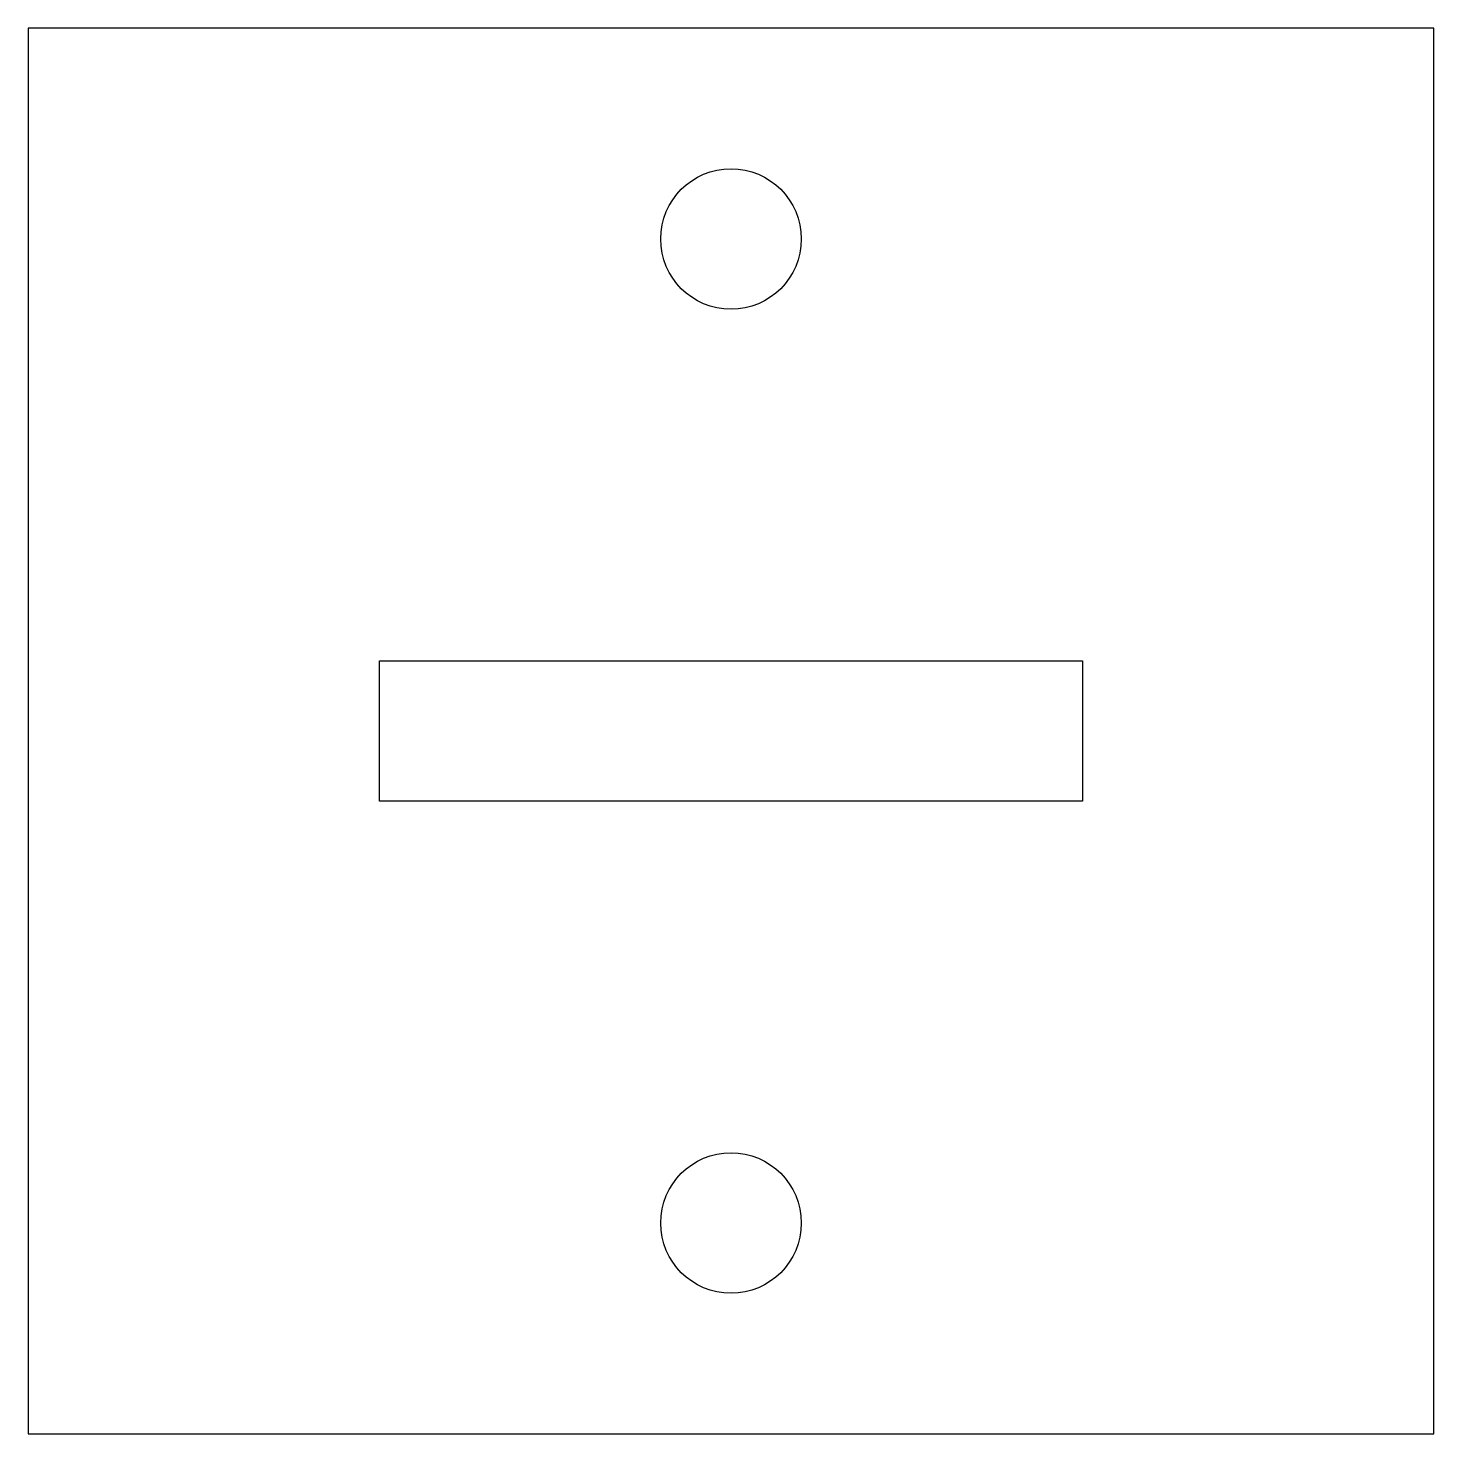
# Model space of a CAD drawing. Header units: metres. Extents: x 1.5 to 2.5, y -0.5 to 0.5.
import ezdxf

# ---------------------------------------------------------------- set-up
doc = ezdxf.new("R2010")
doc.units = ezdxf.units.M

msp = doc.modelspace()

# ---------------------------------------------------------------- linework, layer by layer
for points in [[(1.5, -0.5), (2.5, -0.5), (2.5, 0.5), (1.5, 0.5)], [(1.75, -0.05), (1.75, 0.05), (2.25, 0.05), (2.25, -0.05)]]:
    msp.add_lwpolyline(points, close=True)
for centre in [(2, 0.35), (2, -0.35)]:
    msp.add_circle(centre, 0.05)

doc.saveas('drawing.dxf')
